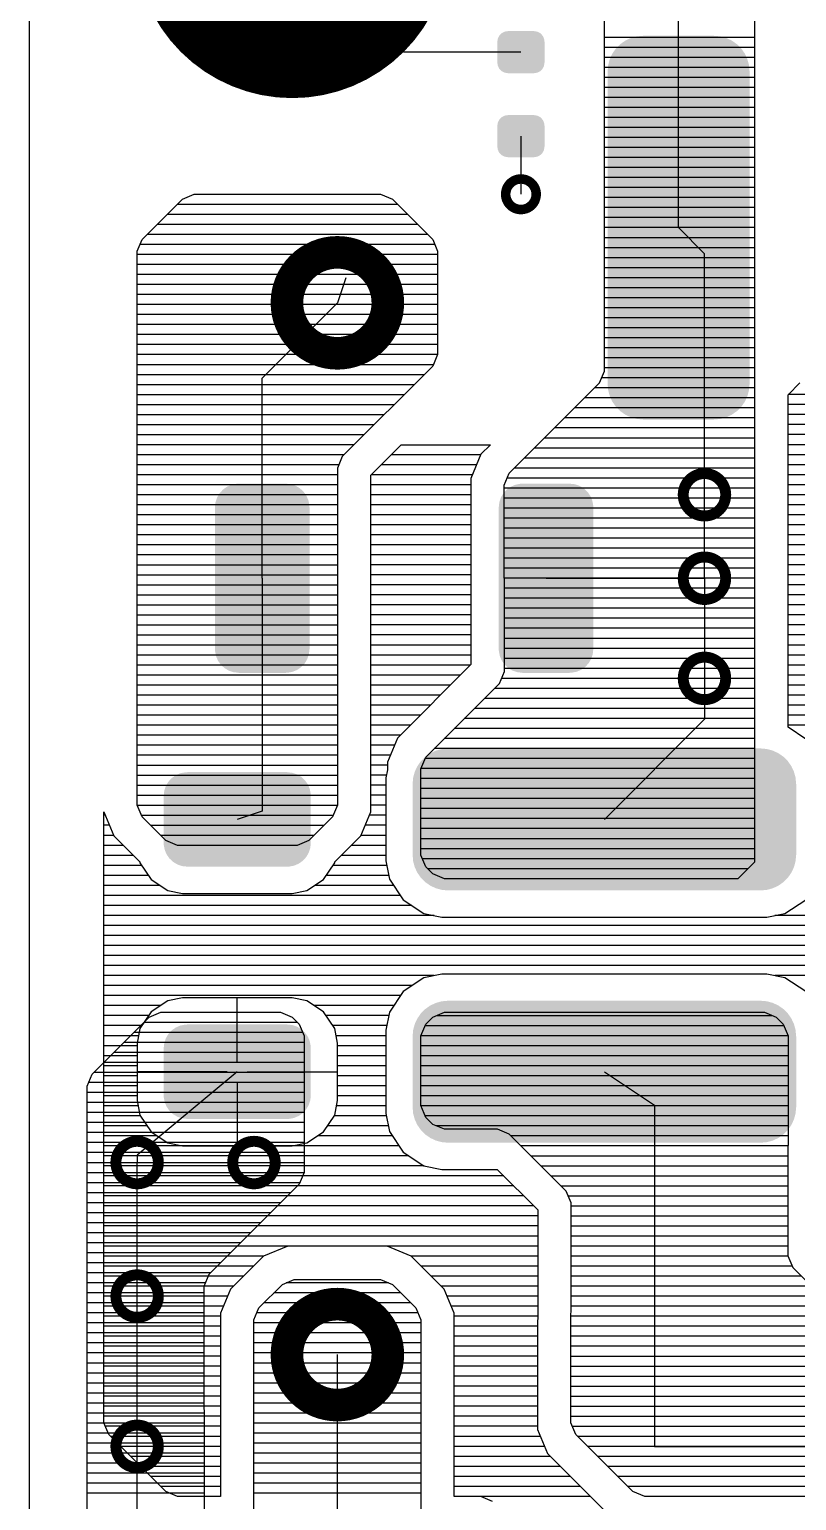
# Model space of a CAD drawing. Extents: x 295 to 953, y 10 to 290.
# Drawn here: x 580.5 to 609.7, y 200.7 to 256.6 of the extents above; entities that cross this region are included whole.
import ezdxf

# ---------------------------------------------------------------- set-up
doc = ezdxf.new("R2010")
doc.units = 0
doc.header["$LTSCALE"] = 5
doc.header["$MEASUREMENT"] = 0
doc.layers.get('0').update_dxf_attribs({"linetype": 'CONTINUOUS', "lineweight": 25})

msp = doc.modelspace()

# ---------------------------------------------------------------- linework, layer by layer
for p, q in [((580.478, 75.999), (580.478, 263.995)), ((580.478, 75.999), (580.478, 263.995)), ((602.362, 243.614), (602.357, 261.135)), ((594.732, 255.745), (590.48, 259.997)), ((608.072, 258.595), (608.072, 229.385)), ((605.182, 249.07), (605.182, 257.604)), ((608.072, 256.309), (602.362, 256.309)), ((599.182, 255.745), (594.732, 255.745)), ((608.072, 255.928), (602.362, 255.928)), ((608.072, 255.547), (602.362, 255.547)), ((608.072, 255.166), (602.362, 255.166)), ((608.072, 254.785), (602.362, 254.785)), ((608.072, 254.404), (602.362, 254.404)), ((608.072, 254.023), (602.362, 254.023)), ((608.072, 253.642), (602.362, 253.642)), ((608.072, 253.261), (602.362, 253.261)), ((599.182, 252.55), (599.182, 250.34)), ((608.072, 252.88), (602.362, 252.88)), ((608.072, 252.499), (602.362, 252.499)), ((608.072, 252.118), (602.362, 252.118)), ((608.072, 251.737), (602.362, 251.737)), ((608.072, 251.356), (602.362, 251.356)), ((608.072, 250.975), (602.362, 250.975)), ((584.765, 248.618), (586.299, 250.152)), ((586.299, 250.152), (586.746, 250.34)), ((586.746, 250.34), (593.467, 250.34)), ((593.843, 250.335), (586.746, 250.335)), ((593.467, 250.34), (593.843, 250.34)), ((593.843, 250.34), (594.29, 250.152)), ((594.29, 250.152), (595.824, 248.618)), ((608.072, 250.594), (602.362, 250.594)), ((608.072, 250.213), (602.362, 250.213)), ((594.869, 249.573), (585.72, 249.573)), ((594.488, 249.954), (586.101, 249.954)), ((608.072, 249.832), (602.362, 249.832)), ((595.25, 249.192), (585.339, 249.192)), ((608.072, 249.451), (602.362, 249.451)), ((608.072, 249.07), (602.362, 249.07)), ((606.167, 248.079), (605.182, 249.07)), ((584.577, 248.171), (584.765, 248.618)), ((595.631, 248.811), (584.958, 248.811)), ((595.824, 248.618), (596.012, 248.171)), ((608.072, 248.689), (602.362, 248.689)), ((584.577, 234.465), (584.577, 248.171)), ((596.012, 248.049), (584.577, 248.049)), ((595.9, 248.43), (584.689, 248.43)), ((596.012, 248.171), (596.012, 244.249)), ((608.072, 248.308), (602.362, 248.308)), ((608.072, 247.927), (602.362, 247.927)), ((606.167, 238.91), (606.167, 248.079)), ((596.012, 247.668), (584.577, 247.668)), ((608.072, 247.546), (602.362, 247.546)), ((596.012, 247.287), (584.577, 247.287)), ((596.012, 246.906), (584.577, 246.906)), ((592.517, 247.165), (592.197, 246.21)), ((608.072, 247.165), (602.362, 247.165)), ((608.072, 246.784), (602.362, 246.784)), ((596.012, 246.525), (584.577, 246.525)), ((608.072, 246.403), (602.362, 246.403)), ((596.012, 246.144), (584.577, 246.144)), ((596.012, 245.763), (584.577, 245.763)), ((589.337, 243.35), (592.197, 246.21)), ((608.072, 246.022), (602.362, 246.022)), ((596.012, 245.382), (584.577, 245.382)), ((608.072, 245.641), (602.362, 245.641)), ((608.072, 245.26), (602.362, 245.26)), ((596.012, 245.001), (584.577, 245.001)), ((596.012, 244.62), (584.577, 244.62)), ((608.072, 244.879), (602.362, 244.879)), ((596.007, 244.239), (584.577, 244.239)), ((596.012, 244.249), (595.824, 243.802)), ((608.072, 244.498), (602.362, 244.498)), ((608.072, 244.117), (602.362, 244.117)), ((595.85, 243.858), (584.577, 243.858)), ((595.504, 243.477), (584.577, 243.477)), ((595.824, 243.802), (592.385, 240.363)), ((602.174, 243.167), (602.362, 243.614)), ((608.072, 243.736), (602.362, 243.736)), ((595.123, 243.096), (584.577, 243.096)), ((589.337, 235.735), (589.337, 243.35)), ((598.735, 239.728), (602.174, 243.167)), ((608.072, 242.974), (601.981, 242.974)), ((608.072, 243.355), (602.25, 243.355)), ((609.347, 242.715), (609.794, 243.167)), ((594.737, 242.715), (584.577, 242.715)), ((594.356, 242.334), (584.577, 242.334)), ((608.072, 242.593), (601.6, 242.593)), ((611.095, 242.72), (609.347, 242.72)), ((609.347, 230.066), (609.347, 242.715)), ((611.171, 242.339), (609.347, 242.339)), ((593.975, 241.953), (584.577, 241.953)), ((608.072, 241.831), (600.838, 241.831)), ((608.072, 242.212), (601.219, 242.212)), ((611.247, 241.958), (609.347, 241.958)), ((593.594, 241.572), (584.577, 241.572)), ((593.213, 241.191), (584.577, 241.191)), ((608.072, 241.45), (600.457, 241.45)), ((611.247, 241.577), (609.347, 241.577)), ((611.247, 241.196), (609.347, 241.196)), ((592.832, 240.81), (584.577, 240.81)), ((593.467, 239.652), (594.63, 240.815)), ((594.63, 240.815), (598.024, 240.815)), ((598.024, 240.815), (597.658, 240.449)), ((608.072, 240.688), (599.69, 240.688)), ((608.072, 241.069), (600.071, 241.069)), ((611.247, 240.815), (609.347, 240.815)), ((592.451, 240.429), (584.577, 240.429)), ((592.385, 240.363), (592.197, 239.916)), ((597.653, 240.434), (594.249, 240.434)), ((597.658, 240.449), (597.277, 239.53)), ((608.072, 240.307), (599.309, 240.307)), ((611.247, 240.434), (609.347, 240.434)), ((592.258, 240.048), (584.577, 240.048)), ((592.197, 239.667), (584.577, 239.667)), ((592.197, 239.916), (592.202, 227.104)), ((593.472, 226.855), (593.467, 239.652)), ((597.338, 239.672), (593.487, 239.672)), ((597.496, 240.053), (593.868, 240.053)), ((597.277, 239.53), (597.282, 232.448)), ((598.547, 239.281), (598.735, 239.728)), ((608.072, 239.545), (598.659, 239.545)), ((608.072, 239.926), (598.928, 239.926)), ((611.247, 240.053), (609.347, 240.053)), ((611.247, 239.672), (609.347, 239.672)), ((592.197, 239.286), (584.577, 239.286)), ((597.277, 239.291), (593.472, 239.291)), ((598.552, 232.184), (598.547, 239.281)), ((608.072, 239.164), (598.547, 239.164)), ((611.247, 239.291), (609.347, 239.291)), ((592.197, 238.905), (584.577, 238.905)), ((592.197, 238.524), (584.577, 238.524)), ((597.277, 238.91), (593.472, 238.91)), ((597.277, 238.529), (593.472, 238.529)), ((608.072, 238.783), (598.547, 238.783)), ((608.072, 238.402), (598.547, 238.402)), ((606.167, 235.735), (606.167, 238.91)), ((611.247, 238.91), (609.347, 238.91)), ((611.247, 238.529), (609.347, 238.529)), ((592.197, 238.143), (584.577, 238.143)), ((597.277, 238.148), (593.472, 238.148)), ((608.072, 238.021), (598.547, 238.021)), ((611.308, 238.148), (609.347, 238.148)), ((592.197, 237.762), (584.577, 237.762)), ((592.197, 237.381), (584.577, 237.381)), ((597.277, 237.767), (593.472, 237.767)), ((597.277, 237.386), (593.472, 237.386)), ((608.072, 237.64), (598.547, 237.64)), ((611.466, 237.767), (609.347, 237.767)), ((611.623, 237.386), (609.347, 237.386)), ((592.197, 237), (584.577, 237)), ((597.277, 237.005), (593.472, 237.005)), ((608.072, 237.259), (598.547, 237.259)), ((608.072, 236.878), (598.547, 236.878)), ((611.994, 237.005), (609.347, 237.005)), ((592.197, 236.619), (584.577, 236.619)), ((592.197, 236.238), (584.577, 236.238)), ((597.277, 236.624), (593.472, 236.624)), ((597.277, 236.243), (593.472, 236.243)), ((608.072, 236.497), (598.547, 236.497)), ((612.375, 236.624), (609.347, 236.624)), ((612.756, 236.243), (609.347, 236.243)), ((592.197, 235.857), (584.577, 235.857)), ((589.337, 235.735), (589.337, 226.875)), ((597.282, 235.862), (593.472, 235.862)), ((608.072, 236.116), (598.547, 236.116)), ((608.072, 235.735), (598.547, 235.735)), ((600.137, 235.735), (606.167, 235.735)), ((606.167, 235.735), (606.167, 231.925)), ((613.492, 235.862), (609.347, 235.862)), ((592.197, 235.476), (584.577, 235.476)), ((592.197, 235.095), (584.577, 235.095)), ((597.282, 235.481), (593.472, 235.481)), ((597.282, 235.1), (593.472, 235.1)), ((608.072, 235.354), (598.552, 235.354)), ((615.377, 235.481), (609.347, 235.481)), ((615.123, 235.1), (609.347, 235.1)), ((592.197, 234.714), (584.577, 234.714)), ((584.577, 227.104), (584.577, 234.465)), ((597.282, 234.719), (593.472, 234.719)), ((608.072, 234.973), (598.552, 234.973)), ((608.072, 234.592), (598.552, 234.592)), ((614.869, 234.719), (609.347, 234.719)), ((592.197, 234.333), (584.577, 234.333)), ((592.197, 233.952), (584.577, 233.952)), ((597.282, 234.338), (593.472, 234.338)), ((597.282, 233.957), (593.472, 233.957)), ((608.072, 234.211), (598.552, 234.211)), ((614.696, 234.338), (609.347, 234.338)), ((614.62, 233.957), (609.347, 233.957)), ((592.197, 233.571), (584.577, 233.571)), ((597.282, 233.576), (593.472, 233.576)), ((608.072, 233.83), (598.552, 233.83)), ((608.072, 233.449), (598.552, 233.449)), ((614.544, 233.576), (609.347, 233.576)), ((592.202, 233.19), (584.577, 233.19)), ((592.202, 232.809), (584.577, 232.809)), ((597.282, 233.195), (593.472, 233.195)), ((597.282, 232.814), (593.472, 232.814)), ((608.072, 233.068), (598.552, 233.068)), ((614.519, 233.195), (609.347, 233.195)), ((614.595, 232.814), (609.347, 232.814)), ((592.202, 232.428), (584.577, 232.428)), ((597.262, 232.433), (593.472, 232.433)), ((597.282, 232.448), (594.483, 229.654)), ((608.072, 232.687), (598.552, 232.687)), ((608.072, 232.306), (598.552, 232.306)), ((614.671, 232.433), (609.347, 232.433)), ((592.202, 232.047), (584.577, 232.047)), ((592.202, 231.666), (584.577, 231.666)), ((596.881, 232.052), (593.472, 232.052)), ((596.5, 231.671), (593.472, 231.671)), ((595.56, 228.933), (598.364, 231.737)), ((598.364, 231.737), (598.552, 232.184)), ((608.072, 231.925), (598.44, 231.925)), ((606.167, 231.925), (606.167, 230.371)), ((614.783, 232.052), (609.347, 232.052)), ((615.037, 231.671), (609.347, 231.671)), ((592.202, 231.285), (584.577, 231.285)), ((596.119, 231.29), (593.472, 231.29)), ((608.072, 231.163), (597.79, 231.163)), ((608.072, 231.544), (598.171, 231.544)), ((615.291, 231.29), (609.347, 231.29)), ((592.202, 230.904), (584.577, 230.904)), ((595.738, 230.909), (593.472, 230.909)), ((608.072, 230.782), (597.409, 230.782)), ((615.535, 230.909), (609.347, 230.909)), ((592.202, 230.523), (584.577, 230.523)), ((592.202, 230.142), (584.577, 230.142)), ((595.357, 230.528), (593.472, 230.528)), ((594.976, 230.147), (593.472, 230.147)), ((608.072, 230.02), (596.642, 230.02)), ((608.072, 230.401), (597.028, 230.401)), ((606.167, 230.371), (602.357, 226.561)), ((615.204, 230.528), (609.347, 230.528)), ((614.95, 230.147), (609.347, 230.147)), ((610.018, 229.619), (609.347, 230.066)), ((592.202, 229.761), (584.577, 229.761)), ((594.595, 229.766), (593.472, 229.766)), ((594.483, 229.654), (594.102, 228.735)), ((608.072, 229.639), (596.261, 229.639)), ((592.202, 229.38), (584.577, 229.38)), ((592.202, 228.999), (584.577, 228.999)), ((594.371, 229.385), (593.472, 229.385)), ((594.214, 229.004), (593.472, 229.004)), ((595.372, 228.486), (595.56, 228.933)), ((608.072, 228.877), (595.535, 228.877)), ((608.072, 229.258), (595.88, 229.258)), ((608.072, 229.385), (608.072, 224.94)), ((592.202, 228.618), (584.577, 228.618)), ((594.102, 228.623), (593.472, 228.623)), ((594.102, 228.45), (594.041, 228.145)), ((594.102, 228.735), (594.102, 228.45)), ((595.372, 225.199), (595.372, 228.486)), ((608.072, 228.496), (595.377, 228.496)), ((592.202, 228.237), (584.577, 228.237)), ((592.202, 227.856), (584.577, 227.856)), ((594.061, 228.242), (593.472, 228.242)), ((594.041, 227.861), (593.472, 227.861)), ((594.041, 228.145), (594.041, 224.981)), ((608.072, 228.115), (595.372, 228.115)), ((592.202, 227.475), (584.577, 227.475)), ((594.041, 227.48), (593.472, 227.48)), ((608.072, 227.734), (595.372, 227.734)), ((608.072, 227.353), (595.372, 227.353)), ((583.307, 203.609), (583.307, 226.855)), ((583.307, 226.855), (583.688, 225.936)), ((583.368, 226.718), (583.307, 226.718)), ((584.765, 226.657), (584.577, 227.104)), ((592.197, 227.094), (584.582, 227.094)), ((592.04, 226.713), (584.74, 226.713)), ((585.664, 225.758), (584.765, 226.657)), ((589.337, 226.875), (588.387, 226.561)), ((592.014, 226.657), (591.115, 225.758)), ((592.202, 227.104), (592.014, 226.657)), ((593.091, 225.936), (593.472, 226.855)), ((594.041, 226.718), (593.411, 226.718)), ((594.041, 227.099), (593.472, 227.099)), ((608.072, 226.972), (595.372, 226.972)), ((583.526, 226.337), (583.307, 226.337)), ((591.694, 226.332), (585.085, 226.332)), ((594.041, 226.337), (593.254, 226.337)), ((608.072, 226.591), (595.372, 226.591)), ((608.072, 226.21), (595.372, 226.21)), ((583.683, 225.956), (583.307, 225.956)), ((584.054, 225.575), (583.307, 225.575)), ((583.688, 225.936), (584.679, 224.95)), ((591.313, 225.951), (585.466, 225.951)), ((586.111, 225.575), (585.664, 225.758)), ((590.668, 225.57), (586.111, 225.575)), ((591.115, 225.758), (590.668, 225.57)), ((592.101, 224.95), (593.091, 225.936)), ((594.041, 225.575), (592.725, 225.575)), ((594.041, 225.956), (593.096, 225.956)), ((608.072, 225.829), (595.372, 225.829)), ((584.435, 225.194), (583.307, 225.194)), ((584.679, 224.95), (584.684, 224.915)), ((592.096, 224.915), (592.101, 224.95)), ((594.041, 225.194), (592.344, 225.194)), ((594.041, 224.981), (594.183, 224.29)), ((608.072, 225.448), (595.372, 225.448)), ((595.56, 224.752), (595.372, 225.199)), ((608.072, 225.067), (595.433, 225.067)), ((584.755, 224.813), (583.307, 224.813)), ((585.009, 224.432), (583.307, 224.432)), ((584.684, 224.915), (585.111, 224.28)), ((591.669, 224.28), (592.096, 224.915)), ((594.153, 224.432), (591.77, 224.432)), ((594.077, 224.813), (592.024, 224.813)), ((595.824, 224.488), (595.56, 224.752)), ((607.818, 224.686), (595.626, 224.686)), ((596.271, 224.305), (595.824, 224.488)), ((608.072, 224.94), (607.437, 224.305)), ((585.456, 224.051), (583.307, 224.051)), ((585.111, 224.28), (585.74, 223.858)), ((585.74, 223.858), (586.299, 223.746)), ((590.48, 223.746), (591.039, 223.858)), ((591.039, 223.858), (591.669, 224.28)), ((594.341, 224.051), (591.323, 224.051)), ((594.183, 224.29), (594.702, 223.507)), ((607.437, 224.305), (596.271, 224.305)), ((607.437, 224.305), (596.271, 224.305)), ((594.595, 223.67), (583.307, 223.67)), ((595.032, 223.289), (583.307, 223.289)), ((586.299, 223.746), (590.48, 223.746)), ((594.702, 223.507), (595.489, 222.984)), ((609.23, 222.984), (610.018, 223.507)), ((595.88, 222.908), (583.307, 222.908)), ((595.489, 222.984), (596.175, 222.847)), ((596.175, 222.847), (608.545, 222.847)), ((608.545, 222.847), (609.23, 222.984)), ((611.979, 222.908), (608.839, 222.908)), ((612.055, 222.527), (583.307, 222.527)), ((612.131, 222.146), (583.307, 222.146)), ((612.243, 221.765), (583.307, 221.765)), ((612.497, 221.384), (583.307, 221.384)), ((612.751, 221.003), (583.307, 221.003)), ((595.88, 220.622), (583.307, 220.622)), ((595.489, 220.541), (594.702, 220.017)), ((596.175, 220.678), (595.489, 220.541)), ((608.545, 220.678), (596.175, 220.678)), ((609.23, 220.541), (608.545, 220.678)), ((613.183, 220.622), (608.839, 220.622)), ((610.018, 220.017), (609.23, 220.541)), ((595.032, 220.241), (583.307, 220.241)), ((594.702, 220.017), (594.183, 219.235)), ((594.595, 219.86), (583.307, 219.86)), ((585.456, 219.479), (583.307, 219.479)), ((585.74, 219.667), (585.111, 219.245)), ((586.299, 219.779), (585.74, 219.667)), ((590.48, 219.779), (586.299, 219.779)), ((588.387, 217.345), (588.387, 219.779)), ((591.039, 219.667), (590.48, 219.779)), ((591.669, 219.245), (591.039, 219.667)), ((594.341, 219.479), (591.323, 219.479)), ((582.86, 216.868), (585.029, 219.037)), ((585.009, 219.098), (583.307, 219.098)), ((585.111, 219.245), (584.684, 218.61)), ((590.678, 218.839), (584.831, 218.839)), ((585.029, 219.037), (585.476, 219.225)), ((585.476, 219.225), (590.033, 219.225)), ((590.033, 219.22), (585.476, 219.22)), ((590.033, 219.225), (590.48, 219.037)), ((590.48, 219.037), (590.744, 218.773)), ((592.096, 218.61), (591.669, 219.245)), ((594.153, 219.098), (591.77, 219.098)), ((594.183, 219.235), (594.041, 218.544)), ((595.56, 218.773), (595.824, 219.037)), ((595.824, 219.037), (596.271, 219.225)), ((608.753, 219.093), (595.966, 219.093)), ((596.271, 219.225), (608.448, 219.225)), ((608.448, 219.225), (608.895, 219.037)), ((608.895, 219.037), (609.159, 218.773)), ((584.755, 218.717), (583.307, 218.717)), ((584.628, 218.336), (583.307, 218.336)), ((590.871, 218.458), (584.45, 218.458)), ((584.684, 218.61), (584.572, 218.052)), ((590.744, 218.773), (590.932, 218.326)), ((590.932, 218.326), (590.932, 213.134)), ((594.077, 218.717), (592.024, 218.717)), ((592.207, 218.052), (592.096, 218.61)), ((594.041, 218.336), (592.151, 218.336)), ((594.041, 218.544), (594.041, 215.379)), ((595.372, 218.326), (595.56, 218.773)), ((595.372, 215.674), (595.372, 218.326)), ((609.342, 218.331), (595.377, 218.331)), ((609.185, 218.712), (595.535, 218.712)), ((609.159, 218.773), (609.347, 218.326)), ((609.347, 218.326), (609.342, 209.959)), ((584.572, 217.955), (583.307, 217.955)), ((590.932, 217.696), (583.688, 217.696)), ((590.932, 218.077), (584.069, 218.077)), ((584.572, 218.052), (584.572, 215.872)), ((592.207, 215.872), (592.207, 218.052)), ((594.041, 217.955), (592.207, 217.955)), ((609.347, 217.95), (595.372, 217.95)), ((584.572, 217.574), (583.307, 217.574)), ((590.932, 217.315), (583.307, 217.315)), ((584.572, 217.193), (583.307, 217.193)), ((594.041, 217.574), (592.207, 217.574)), ((594.041, 217.193), (592.207, 217.193)), ((609.347, 217.569), (595.372, 217.569)), ((609.347, 217.188), (595.372, 217.188)), ((582.672, 216.421), (582.86, 216.868)), ((590.932, 216.934), (582.926, 216.934)), ((584.572, 216.812), (583.307, 216.812)), ((588.006, 216.964), (584.572, 216.964)), ((588.387, 216.964), (584.577, 213.789)), ((588.387, 216.583), (588.387, 214.145)), ((588.768, 216.964), (592.207, 216.964)), ((594.041, 216.812), (592.207, 216.812)), ((609.347, 216.807), (595.372, 216.807)), ((602.357, 216.964), (604.262, 215.694)), ((582.672, 199.164), (582.672, 216.421)), ((590.932, 216.172), (582.672, 216.172)), ((590.932, 216.553), (582.733, 216.553)), ((584.572, 216.431), (583.307, 216.431)), ((584.572, 216.05), (583.307, 216.05)), ((594.041, 216.431), (592.207, 216.431)), ((594.041, 216.05), (592.207, 216.05)), ((609.347, 216.426), (595.372, 216.426)), ((609.347, 216.045), (595.372, 216.045)), ((590.932, 215.791), (582.672, 215.791)), ((584.613, 215.669), (583.307, 215.669)), ((584.572, 215.872), (584.684, 215.313)), ((592.096, 215.313), (592.207, 215.872)), ((594.041, 215.669), (592.167, 215.669)), ((595.56, 215.227), (595.372, 215.674)), ((609.347, 215.664), (595.377, 215.664)), ((604.262, 215.694), (604.262, 202.715)), ((590.932, 215.41), (582.672, 215.41)), ((590.932, 215.029), (582.672, 215.029)), ((584.704, 215.288), (583.307, 215.288)), ((584.958, 214.907), (583.307, 214.907)), ((584.684, 215.313), (585.111, 214.683)), ((591.669, 214.683), (592.096, 215.313)), ((594.138, 214.907), (591.821, 214.907)), ((594.061, 215.288), (592.075, 215.288)), ((594.041, 215.379), (594.183, 214.689)), ((609.347, 215.283), (595.535, 215.283)), ((595.824, 214.963), (595.56, 215.227)), ((596.271, 214.78), (595.824, 214.963)), ((609.347, 214.902), (595.966, 214.902)), ((590.932, 214.648), (582.672, 214.648)), ((585.344, 214.526), (583.307, 214.526)), ((585.111, 214.683), (585.74, 214.257)), ((591.039, 214.257), (591.669, 214.683)), ((594.29, 214.526), (591.435, 214.526)), ((594.183, 214.689), (594.702, 213.906)), ((598.288, 214.78), (596.271, 214.78)), ((598.735, 214.592), (598.288, 214.78)), ((600.904, 212.423), (598.735, 214.592)), ((609.347, 214.521), (598.806, 214.521)), ((590.932, 214.267), (582.672, 214.267)), ((590.932, 213.886), (582.672, 213.886)), ((594.544, 214.145), (583.307, 214.145)), ((594.92, 213.764), (583.307, 213.764)), ((584.577, 213.789), (584.577, 213.51)), ((585.74, 214.257), (586.299, 214.145)), ((586.299, 214.145), (590.48, 214.145)), ((590.48, 214.145), (591.039, 214.257)), ((594.702, 213.906), (595.489, 213.383)), ((609.342, 214.14), (599.187, 214.14)), ((609.342, 213.759), (599.568, 213.759)), ((590.932, 213.505), (582.672, 213.505)), ((595.504, 213.383), (583.307, 213.383)), ((584.577, 208.43), (584.577, 213.51)), ((595.489, 213.383), (596.175, 213.246)), ((596.175, 213.246), (598.283, 213.246)), ((598.283, 213.246), (599.822, 211.712)), ((609.342, 213.378), (599.949, 213.378)), ((590.927, 213.124), (582.672, 213.124)), ((590.77, 212.743), (582.672, 212.743)), ((598.532, 213.002), (583.307, 213.002)), ((590.744, 212.687), (587.305, 209.248)), ((590.932, 213.134), (590.744, 212.687)), ((609.342, 212.997), (600.33, 212.997)), ((590.424, 212.362), (582.672, 212.362)), ((598.913, 212.621), (583.307, 212.621)), ((599.294, 212.24), (583.307, 212.24)), ((609.342, 212.616), (600.711, 212.616)), ((601.092, 211.976), (600.904, 212.423)), ((609.342, 212.235), (600.98, 212.235)), ((590.043, 211.981), (582.672, 211.981)), ((589.657, 211.6), (582.672, 211.6)), ((599.675, 211.859), (583.307, 211.859)), ((599.822, 211.712), (599.817, 203.36)), ((601.087, 203.609), (601.092, 211.976)), ((609.342, 211.854), (601.092, 211.854)), ((589.276, 211.219), (582.672, 211.219)), ((599.822, 211.478), (583.307, 211.478)), ((599.822, 211.097), (583.307, 211.097)), ((609.342, 211.473), (601.092, 211.473)), ((609.342, 211.092), (601.092, 211.092)), ((588.895, 210.838), (582.672, 210.838)), ((588.514, 210.457), (582.672, 210.457)), ((599.822, 210.716), (583.307, 210.716)), ((609.342, 210.711), (601.092, 210.711)), ((588.133, 210.076), (582.672, 210.076)), ((590.307, 210.335), (583.307, 210.335)), ((589.388, 209.954), (583.307, 209.954)), ((589.388, 209.954), (588.133, 208.699)), ((590.307, 210.335), (589.388, 209.954)), ((594.092, 210.335), (590.307, 210.335)), ((599.822, 210.335), (594.092, 210.335)), ((595.011, 209.954), (594.092, 210.335)), ((599.822, 209.954), (595.011, 209.954)), ((596.266, 208.699), (595.011, 209.954)), ((609.342, 210.33), (601.092, 210.33)), ((609.347, 209.949), (601.092, 209.949)), ((609.342, 209.959), (609.53, 209.512)), ((587.752, 209.695), (582.672, 209.695)), ((587.371, 209.314), (582.672, 209.314)), ((589.007, 209.573), (583.307, 209.573)), ((599.822, 209.573), (595.392, 209.573)), ((609.505, 209.568), (601.092, 209.568)), ((609.53, 209.512), (611.064, 207.978)), ((587.178, 208.933), (582.672, 208.933)), ((588.626, 209.192), (583.307, 209.192)), ((588.245, 208.811), (583.307, 208.811)), ((587.305, 209.248), (587.117, 208.801)), ((587.117, 208.801), (587.122, 199.164)), ((589.21, 207.978), (590.109, 208.877)), ((590.109, 208.877), (590.556, 209.065)), ((594.148, 208.933), (590.251, 208.933)), ((590.556, 209.065), (593.843, 209.065)), ((593.843, 209.065), (594.29, 208.877)), ((594.29, 208.877), (595.189, 207.978)), ((599.822, 209.192), (595.773, 209.192)), ((599.822, 208.811), (596.154, 208.811)), ((609.85, 209.187), (601.092, 209.187)), ((610.231, 208.806), (601.092, 208.806)), ((587.117, 208.552), (582.672, 208.552)), ((587.117, 208.171), (582.672, 208.171)), ((588.021, 208.43), (583.307, 208.43)), ((584.577, 202.715), (584.577, 208.43)), ((588.133, 208.699), (587.752, 207.78)), ((594.996, 208.171), (589.403, 208.171)), ((594.615, 208.552), (589.784, 208.552)), ((596.647, 207.78), (596.266, 208.699)), ((599.822, 208.43), (596.378, 208.43)), ((610.612, 208.425), (601.092, 208.425)), ((587.117, 207.79), (582.672, 207.79)), ((587.864, 208.049), (583.307, 208.049)), ((587.752, 207.668), (583.307, 207.668)), ((587.752, 207.78), (587.752, 200.81)), ((589.022, 207.531), (589.21, 207.978)), ((595.265, 207.79), (589.134, 207.79)), ((595.189, 207.978), (595.377, 207.531)), ((599.822, 208.049), (596.535, 208.049)), ((596.647, 200.81), (596.647, 207.78)), ((599.822, 207.668), (596.647, 207.668)), ((610.993, 208.044), (601.092, 208.044)), ((625.898, 207.663), (601.092, 207.663)), ((587.117, 207.409), (582.672, 207.409)), ((587.752, 207.287), (583.307, 207.287)), ((589.022, 199.799), (589.022, 207.531)), ((595.377, 207.409), (589.022, 207.409)), ((595.377, 207.531), (595.377, 199.799)), ((599.822, 207.287), (596.647, 207.287)), ((626.365, 207.282), (601.092, 207.282)), ((587.117, 207.028), (582.672, 207.028)), ((587.117, 206.647), (582.672, 206.647)), ((587.752, 206.906), (583.307, 206.906)), ((587.752, 206.525), (583.307, 206.525)), ((595.377, 207.028), (589.022, 207.028)), ((595.377, 206.647), (589.022, 206.647)), ((599.822, 206.906), (596.647, 206.906)), ((599.822, 206.525), (596.647, 206.525)), ((626.746, 206.901), (601.092, 206.901)), ((627.015, 206.52), (601.092, 206.52)), ((587.117, 206.266), (582.672, 206.266)), ((587.752, 206.144), (583.307, 206.144)), ((595.377, 206.266), (589.022, 206.266)), ((592.197, 198.361), (592.197, 206.205)), ((599.817, 206.144), (596.647, 206.144)), ((627.127, 206.139), (601.087, 206.139)), ((587.117, 205.885), (582.672, 205.885)), ((587.117, 205.504), (582.672, 205.504)), ((587.752, 205.763), (583.307, 205.763)), ((587.752, 205.382), (583.307, 205.382)), ((595.377, 205.885), (589.022, 205.885)), ((595.377, 205.504), (589.022, 205.504)), ((599.817, 205.763), (596.647, 205.763)), ((599.817, 205.382), (596.647, 205.382)), ((627.127, 205.758), (601.087, 205.758)), ((627.127, 205.377), (601.087, 205.377)), ((587.117, 205.123), (582.672, 205.123)), ((587.752, 205.001), (583.307, 205.001)), ((595.377, 205.123), (589.022, 205.123)), ((599.817, 205.001), (596.647, 205.001)), ((627.127, 204.996), (601.087, 204.996)), ((587.117, 204.742), (582.672, 204.742)), ((587.117, 204.361), (582.672, 204.361)), ((587.752, 204.62), (583.307, 204.62)), ((595.377, 204.742), (589.022, 204.742)), ((595.377, 204.361), (589.022, 204.361)), ((599.817, 204.62), (596.647, 204.62)), ((627.127, 204.615), (601.087, 204.615)), ((587.122, 203.98), (582.672, 203.98)), ((587.752, 204.239), (583.307, 204.239)), ((587.752, 203.858), (583.307, 203.858)), ((595.377, 203.98), (589.022, 203.98)), ((599.817, 204.239), (596.647, 204.239)), ((599.817, 203.858), (596.647, 203.858)), ((627.127, 204.234), (601.087, 204.234)), ((627.127, 203.853), (601.087, 203.853)), ((587.122, 203.599), (582.672, 203.599)), ((587.122, 203.218), (582.672, 203.218)), ((583.495, 203.162), (583.307, 203.609)), ((587.752, 203.477), (583.368, 203.477)), ((585.664, 200.993), (583.495, 203.162)), ((595.377, 203.599), (589.022, 203.599)), ((595.377, 203.218), (589.022, 203.218)), ((599.817, 203.477), (596.647, 203.477)), ((599.817, 203.36), (600.198, 202.441)), ((601.275, 203.162), (601.087, 203.609)), ((627.127, 203.472), (601.148, 203.472)), ((603.444, 200.993), (601.275, 203.162)), ((587.122, 202.837), (582.672, 202.837)), ((587.752, 203.096), (583.561, 203.096)), ((587.752, 202.715), (583.942, 202.715)), ((584.577, 198.361), (584.577, 202.715)), ((595.377, 202.837), (589.022, 202.837)), ((599.929, 203.096), (596.647, 203.096)), ((600.086, 202.715), (596.647, 202.715)), ((627.127, 203.091), (601.341, 203.091)), ((627.127, 202.71), (601.722, 202.71)), ((604.262, 202.715), (615.057, 202.715)), ((587.122, 202.456), (582.672, 202.456)), ((587.122, 202.075), (582.672, 202.075)), ((587.752, 202.334), (584.323, 202.334)), ((595.377, 202.456), (589.022, 202.456)), ((595.377, 202.075), (589.022, 202.075)), ((600.31, 202.334), (596.647, 202.334)), ((600.198, 202.441), (602.723, 199.916)), ((627.122, 202.329), (602.103, 202.329)), ((587.122, 201.694), (582.672, 201.694)), ((587.752, 201.953), (584.704, 201.953)), ((587.752, 201.572), (585.085, 201.572)), ((595.377, 201.694), (589.022, 201.694)), ((600.691, 201.953), (596.647, 201.953)), ((601.072, 201.572), (596.647, 201.572)), ((626.965, 201.948), (602.484, 201.948)), ((626.619, 201.567), (602.865, 201.567)), ((587.122, 201.313), (582.672, 201.313)), ((587.122, 200.932), (582.672, 200.932)), ((587.752, 201.191), (585.466, 201.191)), ((586.111, 200.81), (585.664, 200.993)), ((595.377, 201.313), (589.022, 201.313)), ((595.377, 200.932), (589.022, 200.932)), ((601.453, 201.191), (596.647, 201.191)), ((626.238, 201.186), (603.246, 201.186)), ((603.891, 200.81), (603.444, 200.993)), ((587.752, 200.81), (586.111, 200.81)), ((587.752, 200.81), (586.111, 200.81)), ((601.834, 200.81), (596.647, 200.81)), ((597.653, 200.81), (596.647, 200.81)), ((598.1, 200.622), (597.653, 200.81)), ((625.593, 200.805), (603.891, 200.81))]:
    msp.add_line(p, q)
for points, const_width in [([(594.98, 259.997, -1), (585.98, 259.997, -1)], 3), ([(599.763, 250.34, -1), (598.602, 250.34, -1)], 0.363), ([(594.117, 246.21, -1), (590.277, 246.21, -1)], 1.24), ([(606.975, 238.91, -1), (605.359, 238.91, -1)], 0.417), ([(606.975, 235.735, -1), (605.359, 235.735, -1)], 0.417), ([(606.975, 231.925, -1), (605.359, 231.925, -1)], 0.417), ([(585.385, 213.51, -1), (583.769, 213.51, -1)], 0.417), ([(589.83, 213.51, -1), (588.214, 213.51, -1)], 0.417), ([(585.385, 208.43, -1), (583.769, 208.43, -1)], 0.417), ([(594.117, 206.205, -1), (590.277, 206.205, -1)], 1.24), ([(585.385, 202.715, -1), (583.769, 202.715, -1)], 0.417)]:
    msp.add_lwpolyline(points, format="xyb", close=True, dxfattribs=dict(const_width=const_width))
for points in [[(600.056, 256.272), (600.008, 256.373), (598.306, 256.272), (598.359, 256.373)], [(600.008, 256.373), (599.997, 256.384), (598.359, 256.373), (598.364, 256.384)], [(599.997, 256.384), (599.92, 256.465), (598.364, 256.384), (598.447, 256.465)], [(599.92, 256.465), (599.905, 256.473), (598.447, 256.465), (598.455, 256.473)], [(599.905, 256.473), (599.808, 256.524), (598.455, 256.473), (598.561, 256.524)], [(599.808, 256.524), (599.783, 256.528), (598.561, 256.524), (598.569, 256.528)], [(599.783, 256.528), (599.682, 256.545), (598.569, 256.528), (598.682, 256.545)], [(606.997, 256.283), (606.992, 256.285), (603.365, 256.283), (603.373, 256.285)], [(606.992, 256.285), (606.77, 256.344), (603.373, 256.285), (603.591, 256.344)], [(606.77, 256.344), (606.766, 256.346), (603.591, 256.344), (603.604, 256.346)], [(606.766, 256.346), (606.533, 256.366), (603.604, 256.346), (603.83, 256.366)], [(606.533, 256.366), (606.533, 256.37), (603.83, 256.366), (603.83, 256.37)], [(600.081, 255.344), (600.081, 256.146), (598.283, 255.344), (598.283, 256.146)], [(600.079, 256.146), (600.063, 256.259), (598.285, 256.146), (598.304, 256.259)], [(600.063, 256.259), (600.056, 256.272), (598.304, 256.259), (598.306, 256.272)], [(607.697, 255.698), (607.566, 255.884), (602.667, 255.698), (602.797, 255.884)], [(607.566, 255.884), (607.562, 255.889), (602.797, 255.884), (602.802, 255.889)], [(607.562, 255.889), (607.401, 256.049), (602.802, 255.889), (602.962, 256.049)], [(607.401, 256.049), (607.396, 256.053), (602.962, 256.049), (602.968, 256.053)], [(607.396, 256.053), (607.209, 256.184), (602.968, 256.053), (603.153, 256.184)], [(607.209, 256.184), (607.204, 256.187), (603.153, 256.184), (603.16, 256.187)], [(607.204, 256.187), (606.997, 256.283), (603.16, 256.187), (603.365, 256.283)], [(600.061, 255.231), (600.079, 255.344), (598.302, 255.231), (598.285, 255.344)], [(600.059, 255.219), (600.061, 255.231), (598.308, 255.219), (598.302, 255.231)], [(600.006, 255.117), (600.059, 255.219), (598.356, 255.117), (598.308, 255.219)], [(607.882, 255.021), (607.86, 255.254), (602.482, 255.021), (602.503, 255.254)], [(607.86, 255.254), (607.859, 255.261), (602.503, 255.254), (602.504, 255.261)], [(607.859, 255.261), (607.799, 255.48), (602.504, 255.261), (602.563, 255.48)], [(607.799, 255.48), (607.797, 255.486), (602.563, 255.48), (602.566, 255.486)], [(607.797, 255.486), (607.7, 255.692), (602.566, 255.486), (602.662, 255.692)], [(607.7, 255.692), (607.697, 255.698), (602.662, 255.692), (602.667, 255.698)], [(600, 255.106), (600.006, 255.117), (598.367, 255.106), (598.356, 255.117)], [(599.917, 255.025), (600, 255.106), (598.444, 255.025), (598.367, 255.106)], [(599.909, 255.017), (599.917, 255.025), (598.459, 255.017), (598.444, 255.025)], [(599.803, 254.966), (599.909, 255.017), (598.557, 254.966), (598.459, 255.017)], [(599.795, 254.962), (599.803, 254.966), (598.581, 254.962), (598.557, 254.966)], [(599.682, 254.945), (599.795, 254.962), (598.682, 254.945), (598.581, 254.962)], [(607.882, 255.019), (607.882, 255.021), (602.482, 255.019), (602.482, 255.021)], [(607.882, 243.121), (607.882, 255.019), (602.482, 243.121), (602.482, 255.019)], [(600.081, 252.148), (600.081, 252.951), (598.283, 252.148), (598.283, 252.951)], [(600.079, 252.951), (600.063, 253.064), (598.285, 252.951), (598.304, 253.064)], [(600.063, 253.064), (600.056, 253.076), (598.304, 253.064), (598.306, 253.076)], [(600.056, 253.076), (600.008, 253.178), (598.306, 253.076), (598.359, 253.178)], [(600.008, 253.178), (599.997, 253.189), (598.359, 253.178), (598.364, 253.189)], [(599.997, 253.189), (599.92, 253.27), (598.364, 253.189), (598.447, 253.27)], [(599.92, 253.27), (599.905, 253.278), (598.447, 253.27), (598.455, 253.278)], [(599.905, 253.278), (599.808, 253.329), (598.455, 253.278), (598.561, 253.329)], [(599.808, 253.329), (599.783, 253.333), (598.561, 253.329), (598.569, 253.333)], [(599.783, 253.333), (599.682, 253.35), (598.569, 253.333), (598.682, 253.35)], [(600.061, 252.036), (600.079, 252.148), (598.302, 252.036), (598.285, 252.148)], [(600.059, 252.023), (600.061, 252.036), (598.308, 252.023), (598.302, 252.036)], [(600.006, 251.921), (600.059, 252.023), (598.356, 251.921), (598.308, 252.023)], [(600, 251.911), (600.006, 251.921), (598.367, 251.911), (598.356, 251.921)], [(599.917, 251.83), (600, 251.911), (598.444, 251.83), (598.367, 251.911)], [(599.909, 251.822), (599.917, 251.83), (598.459, 251.822), (598.444, 251.83)], [(599.803, 251.771), (599.909, 251.822), (598.557, 251.771), (598.459, 251.822)], [(599.795, 251.767), (599.803, 251.771), (598.581, 251.767), (598.557, 251.771)], [(599.682, 251.75), (599.795, 251.767), (598.682, 251.75), (598.581, 251.767)], [(607.882, 243.119), (607.882, 243.121), (602.482, 243.119), (602.482, 243.121)], [(607.861, 242.886), (607.882, 243.119), (602.503, 242.886), (602.482, 243.119)], [(607.859, 242.879), (607.861, 242.886), (602.504, 242.879), (602.503, 242.886)], [(607.8, 242.66), (607.859, 242.879), (602.564, 242.66), (602.504, 242.879)], [(607.797, 242.654), (607.8, 242.66), (602.566, 242.654), (602.564, 242.66)], [(607.701, 242.448), (607.797, 242.654), (602.663, 242.448), (602.566, 242.654)], [(607.697, 242.442), (607.701, 242.448), (602.666, 242.442), (602.663, 242.448)], [(607.567, 242.256), (607.697, 242.442), (602.797, 242.256), (602.666, 242.442)], [(607.561, 242.251), (607.567, 242.256), (602.801, 242.251), (602.797, 242.256)], [(607.401, 242.091), (607.561, 242.251), (602.963, 242.091), (602.801, 242.251)], [(607.395, 242.087), (607.401, 242.091), (602.967, 242.087), (602.963, 242.091)], [(607.21, 241.956), (607.395, 242.087), (603.154, 241.956), (602.967, 242.087)], [(607.203, 241.953), (607.21, 241.956), (603.159, 241.953), (603.154, 241.956)], [(606.998, 241.857), (607.203, 241.953), (603.366, 241.857), (603.159, 241.953)], [(606.99, 241.855), (606.998, 241.857), (603.371, 241.855), (603.366, 241.857)], [(606.773, 241.796), (606.99, 241.855), (603.593, 241.796), (603.371, 241.855)], [(606.759, 241.794), (606.773, 241.796), (603.597, 241.794), (603.593, 241.796)], [(606.533, 241.774), (606.759, 241.794), (603.83, 241.774), (603.597, 241.794)], [(606.533, 241.77), (606.533, 241.774), (603.83, 241.77), (603.83, 241.774)], [(591.023, 238.867), (590.951, 238.97), (587.656, 238.867), (587.717, 238.97)], [(590.951, 238.97), (590.914, 239.023), (587.717, 238.97), (587.767, 239.023)], [(590.914, 239.023), (590.82, 239.11), (587.767, 239.023), (587.847, 239.11)], [(590.82, 239.11), (590.774, 239.153), (587.847, 239.11), (587.908, 239.153)], [(590.774, 239.153), (590.662, 239.22), (587.908, 239.153), (588.003, 239.22)], [(590.662, 239.22), (590.61, 239.25), (588.003, 239.22), (588.077, 239.25)], [(590.61, 239.25), (590.48, 239.294), (588.077, 239.25), (588.179, 239.294)], [(590.48, 239.294), (590.429, 239.311), (588.179, 239.294), (588.271, 239.311)], [(590.429, 239.311), (590.264, 239.329), (588.271, 239.311), (588.367, 239.329)], [(590.264, 239.329), (590.239, 239.331), (588.367, 239.329), (588.435, 239.331)], [(590.239, 239.331), (590.239, 239.334), (588.435, 239.331), (588.435, 239.334)], [(601.823, 238.867), (601.751, 238.97), (598.456, 238.867), (598.517, 238.97)], [(601.751, 238.97), (601.714, 239.023), (598.517, 238.97), (598.567, 239.023)], [(601.714, 239.023), (601.62, 239.11), (598.567, 239.023), (598.647, 239.11)], [(601.62, 239.11), (601.574, 239.153), (598.647, 239.11), (598.708, 239.153)], [(601.574, 239.153), (601.462, 239.22), (598.708, 239.153), (598.804, 239.22)], [(601.462, 239.22), (601.41, 239.25), (598.804, 239.22), (598.877, 239.25)], [(601.41, 239.25), (601.28, 239.294), (598.877, 239.25), (598.979, 239.294)], [(601.28, 239.294), (601.229, 239.311), (598.979, 239.294), (599.071, 239.311)], [(601.229, 239.311), (601.064, 239.329), (599.071, 239.311), (599.167, 239.329)], [(601.064, 239.329), (601.039, 239.331), (599.167, 239.329), (599.235, 239.331)], [(601.039, 239.331), (601.039, 239.334), (599.235, 239.331), (599.235, 239.334)], [(591.138, 233.035), (591.138, 238.435), (587.536, 233.035), (587.536, 238.435)], [(591.135, 238.435), (591.133, 238.503), (587.539, 238.435), (587.546, 238.503)], [(591.133, 238.503), (591.11, 238.625), (587.546, 238.503), (587.56, 238.625)], [(591.11, 238.625), (591.097, 238.691), (587.56, 238.625), (587.582, 238.691)], [(591.097, 238.691), (591.049, 238.806), (587.582, 238.691), (587.62, 238.806)], [(591.049, 238.806), (591.023, 238.867), (587.62, 238.806), (587.656, 238.867)], [(601.938, 233.035), (601.938, 238.435), (598.336, 233.035), (598.336, 238.435)], [(601.935, 238.435), (601.933, 238.503), (598.339, 238.435), (598.346, 238.503)], [(601.933, 238.503), (601.91, 238.625), (598.346, 238.503), (598.36, 238.625)], [(601.91, 238.625), (601.897, 238.691), (598.36, 238.625), (598.382, 238.691)], [(601.897, 238.691), (601.849, 238.806), (598.382, 238.691), (598.42, 238.806)], [(601.849, 238.806), (601.823, 238.867), (598.42, 238.806), (598.456, 238.867)], [(591.128, 232.968), (591.135, 233.035), (587.542, 232.968), (587.539, 233.035)], [(591.115, 232.845), (591.128, 232.968), (587.565, 232.845), (587.542, 232.968)], [(591.093, 232.781), (591.115, 232.845), (587.577, 232.781), (587.565, 232.845)], [(601.928, 232.968), (601.935, 233.035), (598.342, 232.968), (598.339, 233.035)], [(601.915, 232.845), (601.928, 232.968), (598.365, 232.845), (598.342, 232.968)], [(601.893, 232.781), (601.915, 232.845), (598.377, 232.781), (598.365, 232.845)], [(591.054, 232.664), (591.093, 232.781), (587.626, 232.664), (587.577, 232.781)], [(591.019, 232.605), (591.054, 232.664), (587.651, 232.605), (587.626, 232.664)], [(590.957, 232.5), (591.019, 232.605), (587.724, 232.5), (587.651, 232.605)], [(590.909, 232.448), (590.957, 232.5), (587.76, 232.448), (587.724, 232.5)], [(590.827, 232.36), (590.909, 232.448), (587.856, 232.36), (587.76, 232.448)], [(590.768, 232.319), (590.827, 232.36), (587.9, 232.319), (587.856, 232.36)], [(590.671, 232.25), (590.768, 232.319), (588.015, 232.25), (587.9, 232.319)], [(590.601, 232.221), (590.671, 232.25), (588.065, 232.221), (588.015, 232.25)], [(601.854, 232.664), (601.893, 232.781), (598.426, 232.664), (598.377, 232.781)], [(601.819, 232.605), (601.854, 232.664), (598.451, 232.605), (598.426, 232.664)], [(601.757, 232.5), (601.819, 232.605), (598.524, 232.5), (598.451, 232.605)], [(601.709, 232.448), (601.757, 232.5), (598.56, 232.448), (598.524, 232.5)], [(601.627, 232.36), (601.709, 232.448), (598.656, 232.36), (598.56, 232.448)], [(601.568, 232.319), (601.627, 232.36), (598.7, 232.319), (598.656, 232.36)], [(601.471, 232.25), (601.568, 232.319), (598.815, 232.25), (598.7, 232.319)], [(601.401, 232.221), (601.471, 232.25), (598.865, 232.221), (598.815, 232.25)], [(590.495, 232.176), (590.601, 232.221), (588.199, 232.176), (588.065, 232.221)], [(590.411, 232.161), (590.495, 232.176), (588.246, 232.161), (588.199, 232.176)], [(590.307, 232.141), (590.411, 232.161), (588.424, 232.141), (588.246, 232.161)], [(590.277, 232.14), (590.307, 232.141), (588.435, 232.14), (588.424, 232.141)], [(590.239, 232.139), (590.277, 232.14), (588.435, 232.139), (588.435, 232.14)], [(590.239, 232.136), (590.239, 232.139), (588.435, 232.136), (588.435, 232.139)], [(601.295, 232.176), (601.401, 232.221), (598.999, 232.176), (598.865, 232.221)], [(601.212, 232.161), (601.295, 232.176), (599.046, 232.161), (598.999, 232.176)], [(601.107, 232.141), (601.212, 232.161), (599.224, 232.141), (599.046, 232.161)], [(601.077, 232.14), (601.107, 232.141), (599.235, 232.14), (599.224, 232.141)], [(601.039, 232.139), (601.077, 232.14), (599.235, 232.139), (599.235, 232.14)], [(601.039, 232.136), (601.039, 232.139), (599.235, 232.136), (599.235, 232.139)], [(609.337, 228.781), (609.176, 228.941), (595.378, 228.781), (595.537, 228.941)], [(609.176, 228.941), (609.171, 228.946), (595.537, 228.941), (595.544, 228.946)], [(609.171, 228.946), (608.985, 229.076), (595.544, 228.946), (595.728, 229.076)], [(608.985, 229.076), (608.979, 229.08), (595.728, 229.076), (595.737, 229.08)], [(608.979, 229.08), (608.773, 229.176), (595.737, 229.08), (595.939, 229.176)], [(608.773, 229.176), (608.767, 229.179), (595.939, 229.176), (595.95, 229.179)], [(608.767, 229.179), (608.547, 229.238), (595.95, 229.179), (596.165, 229.238)], [(608.547, 229.238), (608.541, 229.24), (596.165, 229.238), (596.181, 229.24)], [(608.541, 229.24), (608.308, 229.261), (596.181, 229.24), (596.406, 229.261)], [(590.658, 228.276), (590.526, 228.32), (586.125, 228.276), (586.23, 228.32)], [(590.526, 228.32), (590.477, 228.336), (586.23, 228.32), (586.317, 228.336)], [(590.477, 228.336), (590.301, 228.355), (586.317, 228.336), (586.417, 228.355)], [(590.301, 228.355), (590.287, 228.356), (586.417, 228.355), (586.456, 228.356)], [(590.287, 228.356), (590.287, 228.358), (586.456, 228.356), (586.487, 228.358)], [(590.287, 228.358), (590.287, 228.361), (586.487, 228.358), (586.487, 228.361)], [(609.633, 228.153), (609.573, 228.371), (595.082, 228.153), (595.14, 228.371)], [(609.573, 228.371), (609.571, 228.379), (595.14, 228.371), (595.144, 228.379)], [(609.571, 228.379), (609.475, 228.583), (595.144, 228.379), (595.239, 228.583)], [(609.475, 228.583), (609.471, 228.59), (595.239, 228.583), (595.244, 228.59)], [(609.471, 228.59), (609.341, 228.775), (595.244, 228.59), (595.372, 228.775)], [(609.341, 228.775), (609.337, 228.781), (595.372, 228.775), (595.378, 228.781)], [(591.147, 227.718), (591.099, 227.833), (585.631, 227.718), (585.67, 227.833)], [(591.099, 227.833), (591.073, 227.894), (585.67, 227.833), (585.706, 227.894)], [(591.073, 227.894), (591, 227.997), (585.706, 227.894), (585.767, 227.997)], [(591, 227.997), (590.963, 228.05), (585.767, 227.997), (585.816, 228.05)], [(590.963, 228.05), (590.869, 228.137), (585.816, 228.05), (585.897, 228.137)], [(590.869, 228.137), (590.823, 228.179), (585.897, 228.137), (585.958, 228.179)], [(590.823, 228.179), (590.709, 228.246), (585.958, 228.179), (586.054, 228.246)], [(590.709, 228.246), (590.658, 228.276), (586.054, 228.246), (586.125, 228.276)], [(609.657, 225.209), (609.657, 227.912), (595.057, 225.209), (595.057, 227.912)], [(609.655, 227.912), (609.634, 228.145), (595.06, 227.912), (595.08, 228.145)], [(609.634, 228.145), (609.633, 228.153), (595.08, 228.145), (595.082, 228.153)], [(591.186, 227.462), (591.183, 227.531), (585.588, 227.462), (585.596, 227.531)], [(591.186, 227.46), (591.186, 227.462), (585.588, 227.46), (585.588, 227.462)], [(591.186, 225.661), (591.186, 227.46), (585.588, 225.661), (585.588, 227.46)], [(591.183, 227.531), (591.16, 227.652), (585.596, 227.531), (585.609, 227.652)], [(591.16, 227.652), (591.147, 227.718), (585.609, 227.652), (585.631, 227.718)], [(591.186, 225.659), (591.186, 225.661), (585.588, 225.659), (585.588, 225.661)], [(591.179, 225.59), (591.186, 225.659), (585.591, 225.59), (585.588, 225.659)], [(591.165, 225.469), (591.179, 225.59), (585.614, 225.469), (585.591, 225.59)], [(591.143, 225.403), (591.165, 225.469), (585.627, 225.403), (585.614, 225.469)], [(591.104, 225.288), (591.143, 225.403), (585.675, 225.288), (585.627, 225.403)], [(591.068, 225.227), (591.104, 225.288), (585.701, 225.227), (585.675, 225.288)], [(591.007, 225.124), (591.068, 225.227), (585.774, 225.124), (585.701, 225.227)], [(590.958, 225.071), (591.007, 225.124), (585.811, 225.071), (585.774, 225.124)], [(590.877, 224.984), (590.958, 225.071), (585.905, 224.984), (585.811, 225.071)], [(590.816, 224.942), (590.877, 224.984), (585.952, 224.942), (585.905, 224.984)], [(609.634, 224.976), (609.655, 225.209), (595.081, 224.976), (595.06, 225.209)], [(609.632, 224.968), (609.634, 224.976), (595.081, 224.968), (595.081, 224.976)], [(609.574, 224.75), (609.632, 224.968), (595.141, 224.75), (595.081, 224.968)], [(590.721, 224.875), (590.816, 224.942), (586.065, 224.875), (585.952, 224.942)], [(590.649, 224.845), (590.721, 224.875), (586.116, 224.845), (586.065, 224.875)], [(590.544, 224.801), (590.649, 224.845), (586.248, 224.801), (586.116, 224.845)], [(590.458, 224.785), (590.544, 224.801), (586.297, 224.785), (586.248, 224.801)], [(590.357, 224.766), (590.458, 224.785), (586.473, 224.766), (586.297, 224.785)], [(590.318, 224.765), (590.357, 224.766), (586.487, 224.765), (586.473, 224.766)], [(590.287, 224.763), (590.318, 224.765), (586.487, 224.763), (586.487, 224.765)], [(590.287, 224.76), (590.287, 224.763), (586.487, 224.76), (586.487, 224.763)], [(609.57, 224.742), (609.574, 224.75), (595.143, 224.742), (595.141, 224.75)], [(609.476, 224.538), (609.57, 224.742), (595.239, 224.538), (595.143, 224.742)], [(609.471, 224.531), (609.476, 224.538), (595.243, 224.531), (595.239, 224.538)], [(609.342, 224.346), (609.471, 224.531), (595.373, 224.346), (595.243, 224.531)], [(609.336, 224.34), (609.342, 224.346), (595.377, 224.34), (595.373, 224.346)], [(609.177, 224.18), (609.336, 224.34), (595.538, 224.18), (595.377, 224.34)], [(609.17, 224.175), (609.177, 224.18), (595.543, 224.175), (595.538, 224.18)], [(608.986, 224.045), (609.17, 224.175), (595.729, 224.045), (595.543, 224.175)], [(608.978, 224.041), (608.986, 224.045), (595.735, 224.041), (595.729, 224.045)], [(608.775, 223.945), (608.978, 224.041), (595.941, 223.945), (595.735, 224.041)], [(608.765, 223.942), (608.775, 223.945), (595.947, 223.942), (595.941, 223.945)], [(608.549, 223.883), (608.765, 223.942), (596.167, 223.883), (595.947, 223.942)], [(608.533, 223.881), (608.549, 223.883), (596.173, 223.881), (596.167, 223.883)], [(608.308, 223.861), (608.533, 223.881), (596.406, 223.861), (596.173, 223.881)], [(609.171, 219.35), (608.985, 219.48), (595.544, 219.35), (595.728, 219.48)], [(608.985, 219.48), (608.979, 219.484), (595.728, 219.48), (595.737, 219.484)], [(608.979, 219.484), (608.773, 219.58), (595.737, 219.484), (595.939, 219.58)], [(608.773, 219.58), (608.767, 219.583), (595.939, 219.58), (595.95, 219.583)], [(608.767, 219.583), (608.547, 219.642), (595.95, 219.583), (596.165, 219.642)], [(608.547, 219.642), (608.541, 219.644), (596.165, 219.642), (596.181, 219.644)], [(608.541, 219.644), (608.308, 219.664), (596.181, 219.644), (596.406, 219.664)], [(609.571, 218.783), (609.475, 218.987), (595.144, 218.783), (595.239, 218.987)], [(609.475, 218.987), (609.471, 218.994), (595.239, 218.987), (595.244, 218.994)], [(609.471, 218.994), (609.341, 219.179), (595.244, 218.994), (595.372, 219.179)], [(609.341, 219.179), (609.337, 219.185), (595.372, 219.179), (595.378, 219.185)], [(609.337, 219.185), (609.176, 219.345), (595.378, 219.185), (595.537, 219.345)], [(609.176, 219.345), (609.171, 219.35), (595.537, 219.345), (595.544, 219.35)], [(591.147, 218.122), (591.099, 218.237), (585.631, 218.122), (585.67, 218.237)], [(591.099, 218.237), (591.073, 218.298), (585.67, 218.237), (585.706, 218.298)], [(591.073, 218.298), (591, 218.401), (585.706, 218.298), (585.767, 218.401)], [(591, 218.401), (590.963, 218.454), (585.767, 218.401), (585.816, 218.454)], [(590.963, 218.454), (590.869, 218.541), (585.816, 218.454), (585.897, 218.541)], [(590.869, 218.541), (590.823, 218.583), (585.897, 218.541), (585.958, 218.583)], [(590.823, 218.583), (590.709, 218.65), (585.958, 218.583), (586.054, 218.65)], [(590.709, 218.65), (590.658, 218.68), (586.054, 218.65), (586.125, 218.68)], [(590.658, 218.68), (590.526, 218.724), (586.125, 218.68), (586.23, 218.724)], [(590.526, 218.724), (590.477, 218.74), (586.23, 218.724), (586.317, 218.74)], [(590.477, 218.74), (590.301, 218.759), (586.317, 218.74), (586.417, 218.759)], [(590.301, 218.759), (590.287, 218.76), (586.417, 218.759), (586.456, 218.76)], [(590.287, 218.76), (590.287, 218.761), (586.456, 218.76), (586.487, 218.761)], [(590.287, 218.761), (590.287, 218.765), (586.487, 218.761), (586.487, 218.765)], [(609.657, 215.613), (609.657, 218.316), (595.057, 215.613), (595.057, 218.316)], [(609.655, 218.316), (609.634, 218.549), (595.06, 218.316), (595.08, 218.549)], [(609.634, 218.549), (609.633, 218.557), (595.08, 218.549), (595.082, 218.557)], [(609.633, 218.557), (609.573, 218.775), (595.082, 218.557), (595.14, 218.775)], [(609.573, 218.775), (609.571, 218.783), (595.14, 218.775), (595.144, 218.783)], [(591.186, 217.866), (591.183, 217.935), (585.588, 217.866), (585.596, 217.935)], [(591.186, 217.864), (591.186, 217.866), (585.588, 217.864), (585.588, 217.866)], [(591.186, 216.065), (591.186, 217.864), (585.588, 216.065), (585.588, 217.864)], [(591.183, 217.935), (591.16, 218.056), (585.596, 217.935), (585.609, 218.056)], [(591.16, 218.056), (591.147, 218.122), (585.609, 218.056), (585.631, 218.122)], [(591.186, 216.063), (591.186, 216.065), (585.588, 216.063), (585.588, 216.065)], [(591.179, 215.994), (591.186, 216.063), (585.591, 215.994), (585.588, 216.063)], [(591.165, 215.873), (591.179, 215.994), (585.614, 215.873), (585.591, 215.994)], [(591.143, 215.807), (591.165, 215.873), (585.627, 215.807), (585.614, 215.873)], [(591.104, 215.692), (591.143, 215.807), (585.675, 215.692), (585.627, 215.807)], [(591.068, 215.631), (591.104, 215.692), (585.701, 215.631), (585.675, 215.692)], [(591.007, 215.528), (591.068, 215.631), (585.774, 215.528), (585.701, 215.631)], [(590.958, 215.475), (591.007, 215.528), (585.811, 215.475), (585.774, 215.528)], [(590.877, 215.388), (590.958, 215.475), (585.905, 215.388), (585.811, 215.475)], [(609.634, 215.38), (609.655, 215.613), (595.081, 215.38), (595.06, 215.613)], [(590.816, 215.345), (590.877, 215.388), (585.952, 215.345), (585.905, 215.388)], [(590.721, 215.279), (590.816, 215.345), (586.065, 215.279), (585.952, 215.345)], [(590.649, 215.249), (590.721, 215.279), (586.116, 215.249), (586.065, 215.279)], [(590.544, 215.205), (590.649, 215.249), (586.248, 215.205), (586.116, 215.249)], [(590.458, 215.189), (590.544, 215.205), (586.297, 215.189), (586.248, 215.205)], [(590.357, 215.17), (590.458, 215.189), (586.473, 215.17), (586.297, 215.189)], [(590.318, 215.169), (590.357, 215.17), (586.487, 215.169), (586.473, 215.17)], [(590.287, 215.167), (590.318, 215.169), (586.487, 215.167), (586.487, 215.169)], [(590.287, 215.164), (590.287, 215.167), (586.487, 215.164), (586.487, 215.167)], [(609.632, 215.372), (609.634, 215.38), (595.081, 215.372), (595.081, 215.38)], [(609.574, 215.154), (609.632, 215.372), (595.141, 215.154), (595.081, 215.372)], [(609.57, 215.146), (609.574, 215.154), (595.143, 215.146), (595.141, 215.154)], [(609.476, 214.942), (609.57, 215.146), (595.239, 214.942), (595.143, 215.146)], [(609.471, 214.935), (609.476, 214.942), (595.243, 214.935), (595.239, 214.942)], [(609.342, 214.75), (609.471, 214.935), (595.373, 214.75), (595.243, 214.935)], [(609.336, 214.744), (609.342, 214.75), (595.377, 214.744), (595.373, 214.75)], [(609.177, 214.584), (609.336, 214.744), (595.538, 214.584), (595.377, 214.744)], [(609.17, 214.578), (609.177, 214.584), (595.543, 214.578), (595.538, 214.584)], [(608.986, 214.449), (609.17, 214.578), (595.729, 214.449), (595.543, 214.578)], [(608.978, 214.445), (608.986, 214.449), (595.735, 214.445), (595.729, 214.449)], [(608.775, 214.349), (608.978, 214.445), (595.941, 214.349), (595.735, 214.445)], [(608.765, 214.346), (608.775, 214.349), (595.947, 214.346), (595.941, 214.349)], [(608.549, 214.287), (608.765, 214.346), (596.167, 214.287), (595.947, 214.346)], [(608.533, 214.285), (608.549, 214.287), (596.173, 214.285), (596.167, 214.287)], [(608.308, 214.264), (608.533, 214.285), (596.406, 214.264), (596.173, 214.285)]]:
    msp.add_solid(points)

doc.saveas('drawing.dxf')
